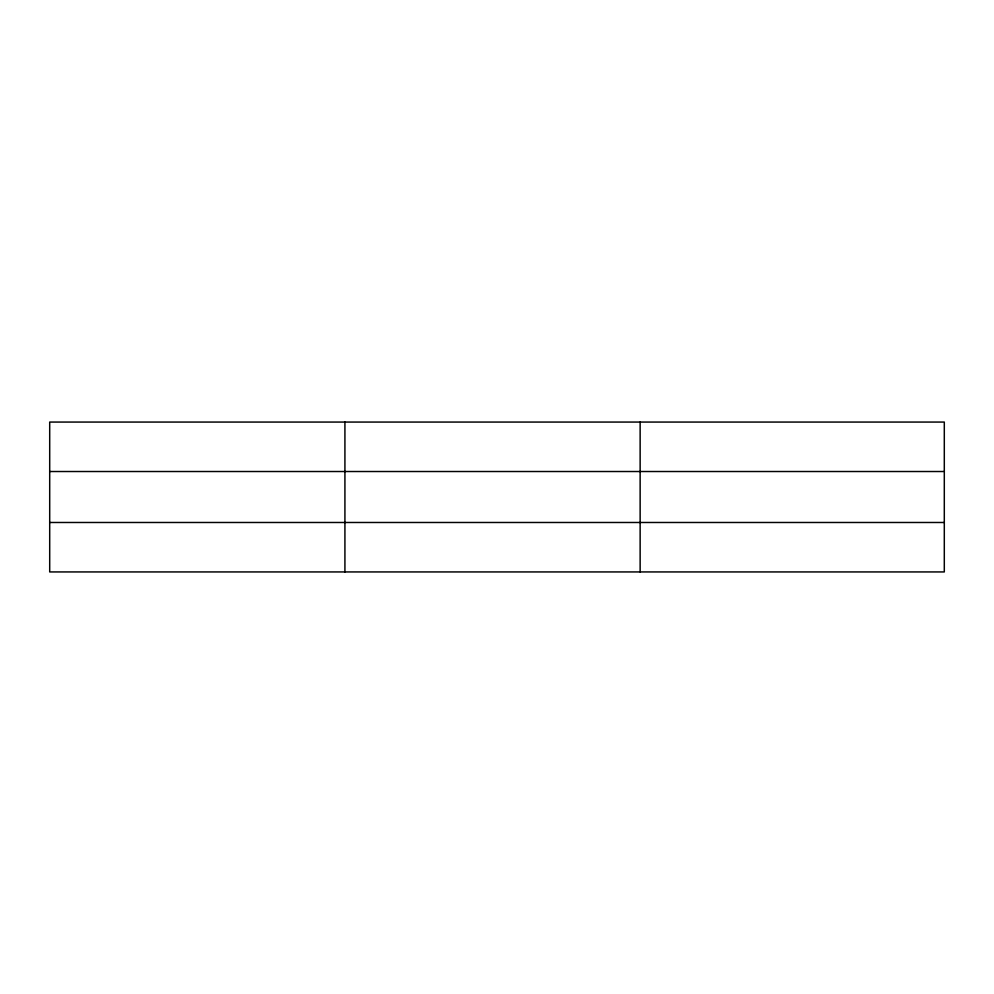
<?xml version="1.0" encoding="UTF-8"?>
<svg xmlns="http://www.w3.org/2000/svg" width="994" height="994" viewBox="0 0 994 994"><rect width="100%" height="100%" fill="white"/><g stroke="black" fill="none" stroke-linecap="round" stroke-linejoin="round"><path stroke-width="1.49" d="M344.918 571.935L344.918 422.065M640.136 571.935L640.136 422.065M944.3 471.516L944.3 422.065L49.7 422.065L49.7 571.935L944.3 571.935L944.3 471.516L49.7 471.516M49.7 522.484L944.3 522.484"/></g></svg>
